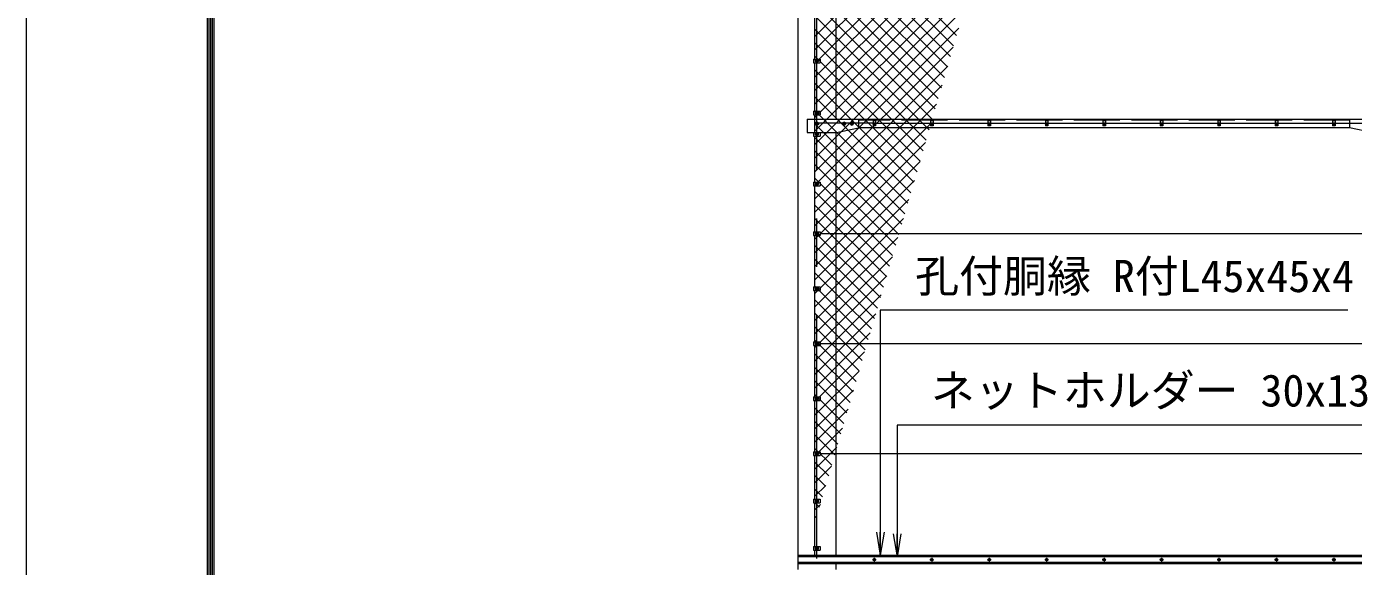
# Model space of a CAD drawing. Units: millimetres, scale not verified. Extents: x -14700 to 14700, y -10395 to 10395.
# Drawn here: x -14700 to -7770, y -2967 to -144 of the extents above; entities that cross this region are included whole.
import ezdxf
from ezdxf.enums import TextEntityAlignment as Align

# ---------------------------------------------------------------- set-up
doc = ezdxf.new("R2010")
doc.units = ezdxf.units.MM
doc.header["$LTSCALE"] = 40
doc.linetypes.add('DASHED', pattern=[7.5, 6, -1.5])
doc.linetypes.add('USER1', pattern=[50.8, 31.75, -6.35, 6.35, -6.35])
for name, color, linetype, lineweight in [('0-0_D-BMK', 2, 'USER1', 13), ('0-4_D-STR1', 1, 'Continuous', 18), ('0-5_D-STR3', 3, 'Continuous', 13), ('0-6_0', 7, 'Continuous', 18), ('0-8_D-STR2', 7, 'Continuous', 13), ('0-9_D-STR-TXT', 7, 'Continuous', 13), ('0-C_D-TTL', 7, 'Continuous', 18)]:
    doc.layers.add(name, color=color, linetype=linetype, lineweight=lineweight)
doc.styles.add('ＭＳ ゴシック', font='')
doc.styles.get('ＭＳ ゴシック').set_extended_font_data('MS Gothic')

# ---------------------------------------------------------------- blocks, each defined once
blk = doc.blocks.new('_Open')
at = {"layer": '0-6_0'}
blk.add_line((-40, 6.67), (0, 0), dxfattribs=at)
blk.add_lwpolyline([(-40, -6.67), (0, 0), (-40, 0)], dxfattribs=at)

msp = doc.modelspace()

# ---------------------------------------------------------------- linework, layer by layer
at = {"layer": '0-0_D-BMK'}
for p, q in [((-10572.27, -4957.26), (-10572.27, 5226.52)), ((-10582.27, -324.26), (-10562.27, -324.26)), ((-10582.27, -596.26), (-10562.27, -596.26)), ((-10559.52, -652.26), (-10585.02, -652.26)), ((-10419.77, -652.26), (-10439.77, -652.26)), ((-10429.77, -662.26), (-10429.77, -642.26)), ((-10379.77, -652.26), (-10399.77, -652.26)), ((-10389.77, -662.26), (-10389.77, -642.26)), ((-10279.71, -653.76), (-10264.83, -653.76)), ((-10272.27, -646.32), (-10272.27, -661.2)), ((-9979.71, -653.76), (-9964.83, -653.76)), ((-9972.27, -646.32), (-9972.27, -661.2)), ((-9679.71, -653.76), (-9664.83, -653.76)), ((-9672.27, -646.32), (-9672.27, -661.2)), ((-9379.71, -653.76), (-9364.83, -653.76)), ((-9372.27, -646.32), (-9372.27, -661.2)), ((-9079.71, -653.76), (-9064.83, -653.76)), ((-9072.27, -646.32), (-9072.27, -661.2)), ((-8779.71, -653.76), (-8764.83, -653.76)), ((-8772.27, -646.32), (-8772.27, -661.2)), ((-8479.71, -653.76), (-8464.83, -653.76)), ((-8472.27, -646.32), (-8472.27, -661.2)), ((-8179.71, -653.76), (-8164.83, -653.76)), ((-8172.27, -646.32), (-8172.27, -661.2)), ((-7879.71, -653.76), (-7864.83, -653.76)), ((-7872.27, -646.32), (-7872.27, -661.2)), ((-10582.27, -707.26), (-10562.27, -707.26)), ((-10582.27, -967.26), (-10562.27, -967.26)), ((-10582.27, -1227.26), (-10562.27, -1227.26)), ((-10582.27, -1514.76), (-10562.27, -1514.76)), ((-10582.27, -1802.26), (-10562.27, -1802.26)), ((-10582.27, -2089.76), (-10562.27, -2089.76)), ((-10582.27, -2377.26), (-10562.27, -2377.26)), ((-10582.27, -2624.76), (-10562.27, -2624.76)), ((-10582.27, -2872.36), (-10562.27, -2872.36)), ((-10281.94, -2931.26), (-10262.6, -2931.26)), ((-10272.27, -2921.59), (-10272.27, -2940.93)), ((-9981.94, -2931.26), (-9962.6, -2931.26)), ((-9972.27, -2921.59), (-9972.27, -2940.93)), ((-9681.94, -2931.26), (-9662.6, -2931.26)), ((-9672.27, -2921.59), (-9672.27, -2940.93)), ((-9381.94, -2931.26), (-9362.6, -2931.26)), ((-9372.27, -2921.59), (-9372.27, -2940.93)), ((-9081.94, -2931.26), (-9062.6, -2931.26)), ((-9072.27, -2921.59), (-9072.27, -2940.93)), ((-8781.94, -2931.26), (-8762.6, -2931.26)), ((-8772.27, -2921.59), (-8772.27, -2940.93)), ((-8481.94, -2931.26), (-8462.6, -2931.26)), ((-8472.27, -2921.59), (-8472.27, -2940.93)), ((-8181.94, -2931.26), (-8162.6, -2931.26)), ((-8172.27, -2921.59), (-8172.27, -2940.93)), ((-7881.94, -2931.26), (-7862.6, -2931.26)), ((-7872.27, -2921.59), (-7872.27, -2940.93))]:
    msp.add_line(p, q, dxfattribs=at)
at = {"layer": '0-4_D-STR1'}
for p, q in [((-10672.27, 5186.17), (-10672.27, -2982.26)), ((-10472.27, -629.26), (-10472.27, 1700.74)), ((-7789.77, -674.76), (-10357.07, -674.76)), ((-7789.77, -629.76), (-10354.77, -629.76)), ((-10472.27, -2907.26), (-10472.27, -699.26)), ((-10672.27, -2907.26), (-4685, -2907.26)), ((-10672.27, -2948.26), (-4685, -2948.26)), ((-10672.27, -2952.26), (-4685, -2952.26)), ((-10472.27, -2982.26), (-10472.27, -2952.26))]:
    msp.add_line(p, q, dxfattribs=at)
at = {"layer": '0-4_D-STR1', "linetype": 'DASHED'}
msp.add_line((-7789.77, -633.76), (-10354.77, -633.76), dxfattribs=at)
at = {"layer": '0-5_D-STR3'}
for p, q in [((-10582.27, -314.76), (-10582.27, -61.76)), ((-10589.47, -314.76), (-10555.07, -314.76)), ((-10589.47, -314.76), (-10589.47, -333.76)), ((-10589.47, -333.76), (-10555.07, -333.76)), ((-10582.27, -586.76), (-10582.27, -333.76)), ((-10578.77, -320.51), (-10572.27, -316.76)), ((-10578.77, -328.02), (-10578.77, -320.51)), ((-10572.27, -331.77), (-10578.77, -328.02)), ((-10572.27, -316.76), (-10565.77, -320.51)), ((-10565.77, -328.02), (-10572.27, -331.77)), ((-10565.77, -320.51), (-10565.77, -328.02)), ((-10555.07, -314.76), (-10555.07, -333.76)), ((-10589.47, -586.76), (-10555.07, -586.76)), ((-10589.47, -586.76), (-10589.47, -605.76)), ((-10589.47, -605.76), (-10555.07, -605.76)), ((-10582.27, -697.76), (-10582.27, -605.76)), ((-10578.77, -592.51), (-10572.27, -588.76)), ((-10578.77, -600.02), (-10578.77, -592.51)), ((-10572.27, -603.77), (-10578.77, -600.02)), ((-10572.27, -588.76), (-10565.77, -592.51)), ((-10565.77, -600.02), (-10572.27, -603.77)), ((-10565.77, -592.51), (-10565.77, -600.02)), ((-10555.07, -586.76), (-10555.07, -605.76)), ((-10622.27, -629.26), (-10354.77, -629.26)), ((-10622.27, -629.26), (-10622.27, -699.26)), ((-10278.77, -648.76), (-10582.27, -648.76)), ((-10580.77, -647.35), (-10572.27, -642.45)), ((-10580.77, -657.17), (-10580.77, -647.35)), ((-10572.27, -662.08), (-10580.77, -657.17)), ((-10563.77, -657.17), (-10572.27, -662.08)), ((-10469.77, -699.26), (-10354.77, -674.26)), ((-10429.77, -644.76), (-10436.27, -648.51)), ((-10436.27, -648.51), (-10436.27, -656.02)), ((-10436.27, -656.02), (-10429.77, -659.77)), ((-10423.27, -648.51), (-10429.77, -644.76)), ((-10429.77, -659.77), (-10423.27, -656.02)), ((-10423.27, -656.02), (-10423.27, -648.51)), ((-10389.77, -644.76), (-10396.27, -648.51)), ((-10396.27, -648.51), (-10396.27, -656.02)), ((-10396.27, -656.02), (-10389.77, -659.77)), ((-10383.27, -648.51), (-10389.77, -644.76)), ((-10389.77, -659.77), (-10383.27, -656.02)), ((-10383.27, -656.02), (-10383.27, -648.51)), ((-10354.77, -629.26), (-10354.77, -674.26)), ((-10278.77, -637.76), (-10278.77, -663.76)), ((-10265.77, -637.76), (-10278.77, -637.76)), ((-10265.77, -663.76), (-10278.77, -663.76)), ((-10265.77, -637.76), (-10265.77, -663.76)), ((-10265.77, -648.76), (-9978.77, -648.76)), ((-9978.77, -637.76), (-9978.77, -663.76)), ((-9965.77, -637.76), (-9978.77, -637.76)), ((-9965.77, -663.76), (-9978.77, -663.76)), ((-9965.77, -637.76), (-9965.77, -663.76)), ((-9965.77, -648.76), (-9678.77, -648.76)), ((-9678.77, -637.76), (-9678.77, -663.76)), ((-9665.77, -637.76), (-9678.77, -637.76)), ((-9665.77, -663.76), (-9678.77, -663.76)), ((-9665.77, -637.76), (-9665.77, -663.76)), ((-9665.77, -648.76), (-9378.77, -648.76)), ((-9378.77, -637.76), (-9378.77, -663.76)), ((-9365.77, -637.76), (-9378.77, -637.76)), ((-9365.77, -663.76), (-9378.77, -663.76)), ((-9365.77, -637.76), (-9365.77, -663.76)), ((-9365.77, -648.76), (-9078.77, -648.76)), ((-9078.77, -637.76), (-9078.77, -663.76)), ((-9065.77, -637.76), (-9078.77, -637.76)), ((-9065.77, -663.76), (-9078.77, -663.76)), ((-9065.77, -637.76), (-9065.77, -663.76)), ((-9065.77, -648.76), (-8778.77, -648.76)), ((-8778.77, -637.76), (-8778.77, -663.76)), ((-8765.77, -637.76), (-8778.77, -637.76)), ((-8765.77, -663.76), (-8778.77, -663.76)), ((-8765.77, -637.76), (-8765.77, -663.76)), ((-8765.77, -648.76), (-8478.77, -648.76)), ((-8478.77, -637.76), (-8478.77, -663.76)), ((-8465.77, -637.76), (-8478.77, -637.76)), ((-8465.77, -663.76), (-8478.77, -663.76)), ((-8465.77, -637.76), (-8465.77, -663.76)), ((-8465.77, -648.76), (-8178.77, -648.76)), ((-8178.77, -637.76), (-8178.77, -663.76)), ((-8165.77, -637.76), (-8178.77, -637.76)), ((-8165.77, -663.76), (-8178.77, -663.76)), ((-8165.77, -637.76), (-8165.77, -663.76)), ((-8165.77, -648.76), (-7878.77, -648.76)), ((-7878.77, -637.76), (-7878.77, -663.76)), ((-7865.77, -637.76), (-7878.77, -637.76)), ((-7865.77, -663.76), (-7878.77, -663.76)), ((-7865.77, -637.76), (-7865.77, -663.76)), ((-7865.77, -648.76), (-7278.77, -648.76)), ((-7789.77, -629.26), (-7789.77, -674.26)), ((-7674.77, -699.26), (-7789.77, -674.26)), ((-10622.27, -699.26), (-10469.77, -699.26)), ((-10589.47, -697.76), (-10555.07, -697.76)), ((-10589.47, -697.76), (-10589.47, -716.76)), ((-10589.47, -716.76), (-10555.07, -716.76)), ((-10582.27, -957.76), (-10582.27, -716.76)), ((-10578.77, -703.51), (-10572.27, -699.76)), ((-10578.77, -711.02), (-10578.77, -703.51)), ((-10572.27, -714.77), (-10578.77, -711.02)), ((-10572.27, -699.76), (-10565.77, -703.51)), ((-10565.77, -711.02), (-10572.27, -714.77)), ((-10565.77, -703.51), (-10565.77, -711.02)), ((-10555.07, -697.76), (-10555.07, -716.76)), ((-10589.47, -957.76), (-10555.07, -957.76)), ((-10589.47, -957.76), (-10589.47, -976.76)), ((-10578.77, -963.51), (-10572.27, -959.76)), ((-10578.77, -971.02), (-10578.77, -963.51)), ((-10572.27, -959.76), (-10565.77, -963.51)), ((-10565.77, -963.51), (-10565.77, -971.02)), ((-10555.07, -957.76), (-10555.07, -976.76)), ((-10589.47, -976.76), (-10555.07, -976.76)), ((-10582.27, -1217.76), (-10582.27, -976.76)), ((-10572.27, -974.77), (-10578.77, -971.02)), ((-10565.77, -971.02), (-10572.27, -974.77)), ((-10589.47, -1217.76), (-10555.07, -1217.76)), ((-10589.47, -1217.76), (-10589.47, -1236.76)), ((-10589.47, -1236.76), (-10555.07, -1236.76)), ((-10582.27, -1505.26), (-10582.27, -1236.76)), ((-10578.77, -1223.51), (-10572.27, -1219.76)), ((-10578.77, -1231.02), (-10578.77, -1223.51)), ((-10572.27, -1234.77), (-10578.77, -1231.02)), ((-10572.27, -1219.76), (-10565.77, -1223.51)), ((-10565.77, -1231.02), (-10572.27, -1234.77)), ((-10565.77, -1223.51), (-10565.77, -1231.02)), ((-10555.07, -1217.76), (-10555.07, -1236.76)), ((-10555.07, -1227.26), (-3822.27, -1227.26)), ((-10589.47, -1505.26), (-10555.07, -1505.26)), ((-10589.47, -1505.26), (-10589.47, -1524.26)), ((-10589.47, -1524.26), (-10555.07, -1524.26)), ((-10582.27, -1792.76), (-10582.27, -1524.26)), ((-10578.77, -1511.01), (-10572.27, -1507.26)), ((-10578.77, -1518.52), (-10578.77, -1511.01)), ((-10572.27, -1522.27), (-10578.77, -1518.52)), ((-10572.27, -1507.26), (-10565.77, -1511.01)), ((-10565.77, -1518.52), (-10572.27, -1522.27)), ((-10565.77, -1511.01), (-10565.77, -1518.52)), ((-10555.07, -1505.26), (-10555.07, -1524.26)), ((-10589.47, -1792.76), (-10555.07, -1792.76)), ((-10589.47, -1792.76), (-10589.47, -1811.76)), ((-10578.77, -1798.51), (-10572.27, -1794.76)), ((-10578.77, -1806.02), (-10578.77, -1798.51)), ((-10572.27, -1794.76), (-10565.77, -1798.51)), ((-10565.77, -1798.51), (-10565.77, -1806.02)), ((-10555.07, -1792.76), (-10555.07, -1811.76)), ((-10589.47, -1811.76), (-10555.07, -1811.76)), ((-10582.27, -2080.26), (-10582.27, -1811.76)), ((-10572.27, -1809.77), (-10578.77, -1806.02)), ((-10565.77, -1806.02), (-10572.27, -1809.77)), ((-10555.07, -1802.26), (-3822.27, -1802.26)), ((-10589.47, -2080.26), (-10555.07, -2080.26)), ((-10589.47, -2080.26), (-10589.47, -2099.26)), ((-10589.47, -2099.26), (-10555.07, -2099.26)), ((-10582.27, -2367.76), (-10582.27, -2099.26)), ((-10578.77, -2086.01), (-10572.27, -2082.26)), ((-10578.77, -2093.52), (-10578.77, -2086.01)), ((-10572.27, -2097.27), (-10578.77, -2093.52)), ((-10572.27, -2082.26), (-10565.77, -2086.01)), ((-10565.77, -2093.52), (-10572.27, -2097.27)), ((-10565.77, -2086.01), (-10565.77, -2093.52)), ((-10555.07, -2080.26), (-10555.07, -2099.26)), ((-10589.47, -2367.76), (-10555.07, -2367.76)), ((-10589.47, -2367.76), (-10589.47, -2386.76)), ((-10589.47, -2386.76), (-10555.07, -2386.76)), ((-10582.27, -2615.26), (-10582.27, -2386.76)), ((-10578.77, -2373.51), (-10572.27, -2369.76)), ((-10572.27, -2369.76), (-10565.77, -2373.51)), ((-10565.77, -2381.02), (-10572.27, -2384.77)), ((-10565.77, -2373.51), (-10565.77, -2381.02)), ((-10555.07, -2367.76), (-10555.07, -2386.76)), ((-10555.07, -2377.26), (-3822.27, -2377.26)), ((-10589.47, -2615.26), (-10555.07, -2615.26)), ((-10589.47, -2615.26), (-10589.47, -2634.26)), ((-10578.77, -2621.01), (-10572.27, -2617.26)), ((-10578.77, -2628.52), (-10578.77, -2621.01)), ((-10572.27, -2632.27), (-10578.77, -2628.52)), ((-10572.27, -2617.26), (-10565.77, -2621.01)), ((-10565.77, -2628.52), (-10572.27, -2632.27)), ((-10565.77, -2621.01), (-10565.77, -2628.52)), ((-10555.07, -2615.26), (-10555.07, -2634.26)), ((-10589.47, -2634.26), (-10555.07, -2634.26)), ((-10582.27, -2862.86), (-10582.27, -2634.26)), ((-10589.47, -2862.86), (-10555.07, -2862.86)), ((-10589.47, -2862.86), (-10589.47, -2881.86)), ((-10589.47, -2881.86), (-10555.07, -2881.86)), ((-10582.27, -2916.26), (-10582.27, -2881.86)), ((-10578.77, -2868.6), (-10572.27, -2864.85)), ((-10578.77, -2876.11), (-10578.77, -2868.6)), ((-10572.27, -2879.86), (-10578.77, -2876.11)), ((-10572.27, -2864.85), (-10565.77, -2868.6)), ((-10565.77, -2876.11), (-10572.27, -2879.86)), ((-10565.77, -2868.6), (-10565.77, -2876.11)), ((-10555.07, -2862.86), (-10555.07, -2881.86)), ((-4685, -2916.26), (-10672.27, -2916.26)), ((-4685, -2946.26), (-10672.27, -2946.26))]:
    msp.add_line(p, q, dxfattribs=at)
for points in [[(-10572.27, -642.45), (-10563.77, -647.35), (-10563.77, -657.17)], [(-7789.77, -629.26), (-7354.77, -629.26), (-7354.77, -674.26)], [(-10572.27, -2384.77), (-10578.77, -2381.02), (-10578.77, -2373.51)]]:
    msp.add_lwpolyline(points, dxfattribs=at)
for points in [[(-10272.27, -2925.51), (-10267.29, -2928.39), (-10267.29, -2934.14), (-10272.27, -2937.01), (-10277.25, -2934.14), (-10277.25, -2928.39)], [(-9972.27, -2925.51), (-9967.29, -2928.39), (-9967.29, -2934.14), (-9972.27, -2937.01), (-9977.25, -2934.14), (-9977.25, -2928.39)], [(-9672.27, -2925.51), (-9667.29, -2928.39), (-9667.29, -2934.14), (-9672.27, -2937.01), (-9677.25, -2934.14), (-9677.25, -2928.39)], [(-9372.27, -2925.51), (-9367.29, -2928.39), (-9367.29, -2934.14), (-9372.27, -2937.01), (-9377.25, -2934.14), (-9377.25, -2928.39)], [(-9072.27, -2925.51), (-9067.29, -2928.39), (-9067.29, -2934.14), (-9072.27, -2937.01), (-9077.25, -2934.14), (-9077.25, -2928.39)], [(-8772.27, -2925.51), (-8767.29, -2928.39), (-8767.29, -2934.14), (-8772.27, -2937.01), (-8777.25, -2934.14), (-8777.25, -2928.39)], [(-8472.27, -2925.51), (-8467.29, -2928.39), (-8467.29, -2934.14), (-8472.27, -2937.01), (-8477.25, -2934.14), (-8477.25, -2928.39)], [(-8172.27, -2925.51), (-8167.29, -2928.39), (-8167.29, -2934.14), (-8172.27, -2937.01), (-8177.25, -2934.14), (-8177.25, -2928.39)], [(-7872.27, -2925.51), (-7867.29, -2928.39), (-7867.29, -2934.14), (-7872.27, -2937.01), (-7877.25, -2934.14), (-7877.25, -2928.39)]]:
    msp.add_lwpolyline(points, close=True, dxfattribs=at)
for centre, radius in [((-10572.27, -324.26), 6.25), ((-10572.27, -596.26), 6.25), ((-10572.27, -652.26), 8.25), ((-10429.77, -652.26), 6.25), ((-10389.77, -652.26), 6.25), ((-10272.27, -653.76), 5.25), ((-9972.27, -653.76), 5.25), ((-9672.27, -653.76), 5.25), ((-9372.27, -653.76), 5.25), ((-9072.27, -653.76), 5.25), ((-8772.27, -653.76), 5.25), ((-8472.27, -653.76), 5.25), ((-8172.27, -653.76), 5.25), ((-7872.27, -653.76), 5.25), ((-10572.27, -707.26), 6.25), ((-10572.27, -967.26), 6.25), ((-10572.27, -1227.26), 6.25), ((-10572.27, -1514.76), 6.25), ((-10572.27, -1802.26), 6.25), ((-10572.27, -2089.76), 6.25), ((-10572.27, -2377.26), 6.25), ((-10572.27, -2624.76), 6.25), ((-10572.27, -2872.36), 6.25), ((-10272.27, -2931.26), 6.5), ((-10272.27, -2931.26), 4.98), ((-9972.27, -2931.26), 6.5), ((-9972.27, -2931.26), 4.98), ((-9672.27, -2931.26), 6.5), ((-9672.27, -2931.26), 4.98), ((-9372.27, -2931.26), 6.5), ((-9372.27, -2931.26), 4.98), ((-9072.27, -2931.26), 6.5), ((-9072.27, -2931.26), 4.98), ((-8772.27, -2931.26), 6.5), ((-8772.27, -2931.26), 4.98), ((-8472.27, -2931.26), 6.5), ((-8472.27, -2931.26), 4.98), ((-8172.27, -2931.26), 6.5), ((-8172.27, -2931.26), 4.98), ((-7872.27, -2931.26), 6.5), ((-7872.27, -2931.26), 4.98)]:
    msp.add_circle(centre, radius, dxfattribs=at)
at = {"layer": '0-8_D-STR2'}
for p, q in [((-10582.27, -196.15), (-9542.31, 843.81)), ((-10582.27, -266.86), (-9571.22, 744.19)), ((-10582.27, -337.57), (-9600.12, 644.58)), ((-9842.59, -191.03), (-10582.27, 548.64)), ((-10582.27, -408.28), (-9629.03, 544.96)), ((-9858.5, -245.84), (-10582.27, 477.93)), ((-10582.27, -478.99), (-9657.93, 445.34)), ((-9874.4, -300.65), (-10582.27, 407.22)), ((-10582.27, -549.7), (-9686.84, 345.73)), ((-9890.3, -355.45), (-10582.27, 336.51)), ((-9906.21, -410.26), (-10582.27, 265.8)), ((-10582.27, -620.41), (-9715.75, 246.11)), ((-9922.11, -465.07), (-10582.27, 195.09)), ((-10582.27, -691.12), (-9744.65, 146.49)), ((-9938.01, -519.88), (-10582.27, 124.38)), ((-9953.92, -574.68), (-10582.27, 53.67)), ((-10582.27, -761.83), (-9773.56, 46.87)), ((-9969.82, -629.49), (-10582.27, -17.04)), ((-10582.27, -832.54), (-9802.46, -52.74)), ((-9985.72, -684.3), (-10582.27, -87.76)), ((-10582.27, -903.26), (-9831.37, -152.36)), ((-10001.63, -739.1), (-10582.27, -158.47)), ((-10017.53, -793.91), (-10582.27, -229.18)), ((-10582.27, -973.97), (-9860.28, -251.98)), ((-10033.44, -848.72), (-10582.27, -299.89)), ((-10582.27, -1044.68), (-9889.18, -351.59)), ((-10049.34, -903.53), (-10582.27, -370.6)), ((-10065.24, -958.33), (-10582.27, -441.31)), ((-10582.27, -1115.39), (-9918.09, -451.21)), ((-10081.15, -1013.14), (-10582.27, -512.02)), ((-10582.27, -1186.1), (-9946.99, -550.83)), ((-10097.05, -1067.95), (-10582.27, -582.73)), ((-10582.27, -1256.81), (-9975.9, -650.44)), ((-10112.95, -1122.75), (-10582.27, -653.44)), ((-10128.86, -1177.56), (-10582.27, -724.15)), ((-10582.27, -1327.52), (-10004.81, -750.06)), ((-10144.76, -1232.37), (-10582.27, -794.86)), ((-10582.27, -1398.23), (-10033.71, -849.68)), ((-10160.66, -1287.18), (-10582.27, -865.57)), ((-10176.57, -1341.98), (-10582.27, -936.28)), ((-10582.27, -1468.94), (-10062.62, -949.29)), ((-10192.47, -1396.79), (-10582.27, -1006.99)), ((-10582.27, -1539.65), (-10091.53, -1048.91)), ((-10208.37, -1451.6), (-10582.27, -1077.7)), ((-10224.28, -1506.4), (-10582.27, -1148.42)), ((-10582.27, -1610.36), (-10120.43, -1148.53)), ((-10240.18, -1561.21), (-10582.27, -1219.13)), ((-10582.27, -1681.07), (-10149.34, -1248.14)), ((-10256.08, -1616.02), (-10582.27, -1289.84)), ((-10582.27, -1751.78), (-10178.24, -1347.76)), ((-10271.99, -1670.83), (-10582.27, -1360.55)), ((-10287.89, -1725.63), (-10582.27, -1431.26)), ((-10582.27, -1822.49), (-10207.15, -1447.38)), ((-10303.8, -1780.44), (-10582.27, -1501.97)), ((-10582.27, -1893.21), (-10236.06, -1546.99)), ((-10319.7, -1835.25), (-10582.27, -1572.68)), ((-10335.6, -1890.05), (-10582.27, -1643.39)), ((-10582.27, -1963.92), (-10264.96, -1646.61)), ((-10351.51, -1944.86), (-10582.27, -1714.1)), ((-10582.27, -2034.63), (-10293.87, -1746.23)), ((-10367.41, -1999.67), (-10582.27, -1784.81)), ((-10582.27, -2105.34), (-10322.77, -1845.84)), ((-10383.31, -2054.48), (-10582.27, -1855.52)), ((-10399.22, -2109.28), (-10582.27, -1926.23)), ((-10582.27, -2176.05), (-10351.68, -1945.46)), ((-10415.12, -2164.09), (-10582.27, -1996.94)), ((-10582.27, -2246.76), (-10380.59, -2045.08)), ((-10431.02, -2218.9), (-10582.27, -2067.65)), ((-10446.93, -2273.7), (-10582.27, -2138.36)), ((-10582.27, -2317.47), (-10409.49, -2144.69)), ((-10462.83, -2328.51), (-10582.27, -2209.08)), ((-10582.27, -2388.18), (-10438.4, -2244.31)), ((-10478.73, -2383.32), (-10582.27, -2279.79)), ((-10582.27, -2458.89), (-10467.3, -2343.93)), ((-10494.64, -2438.13), (-10582.27, -2350.5)), ((-10510.54, -2492.93), (-10582.27, -2421.21)), ((-10582.27, -2529.6), (-10496.21, -2443.54)), ((-10526.45, -2547.74), (-10582.27, -2491.92)), ((-10582.27, -2600.31), (-10525.12, -2543.16)), ((-10542.35, -2602.55), (-10582.27, -2562.63)), ((-10558.25, -2657.35), (-10582.27, -2633.34)), ((-10582.27, -2671.02), (-10554.02, -2642.78)), ((-10574.16, -2712.16), (-10582.27, -2704.05))]:
    msp.add_line(p, q, dxfattribs=at)
at = {"layer": '0-9_D-STR-TXT'}
for points in [[(-7798.53, -1627.49), (-10241.1, -1627.49), (-10241.1, -2905.26)], [(-7715.9, -2228.98), (-10153.15, -2228.98), (-10153.15, -2914.26)]]:
    msp.add_lwpolyline(points, dxfattribs=at)
at = {"layer": '0-C_D-TTL', "color": 2}
msp.add_lwpolyline([(-14700, 10395), (14700, 10395), (14700, -10395), (-14700, -10395)], close=True, dxfattribs=at)
at = {"layer": '0-C_D-TTL'}
for points in [[(-13755, 9625), (13755, 9625), (13755, -9625), (-13755, -9625)], [(-13746.25, 9616.25), (13746.25, 9616.25), (13746.25, -9616.25), (-13746.25, -9616.25)], [(-13737.5, 9607.5), (13737.5, 9607.5), (13737.5, -9607.5), (-13737.5, -9607.5)], [(-13728.75, 9598.75), (13728.75, 9598.75), (13728.75, -9598.75), (-13728.75, -9598.75)], [(-13720, 9590), (13720, 9590), (13720, -9590), (-13720, -9590)]]:
    msp.add_lwpolyline(points, close=True, dxfattribs=at)

# ---------------------------------------------------------------- block references
at = {"layer": '0-9_D-STR-TXT', "xscale": 3, "yscale": 3, "rotation": 270}
for p in [(-10241.1, -2907.26), (-10153.15, -2916.26)]:
    msp.add_blockref('_Open', p, dxfattribs=at)

# ---------------------------------------------------------------- texts
at = {"layer": '0-9_D-STR-TXT', "style": 'ＭＳ ゴシック'}
for s, p in [('孔付胴縁 R付L45x45x4', (-10059.32, -1583.44)), ('ネットホルダー 30x13', (-9976.69, -2181.37))]:
    msp.add_text(s, height=168.3, dxfattribs=at).set_placement(p, align=Align.BOTTOM_LEFT)

doc.saveas('drawing.dxf')
